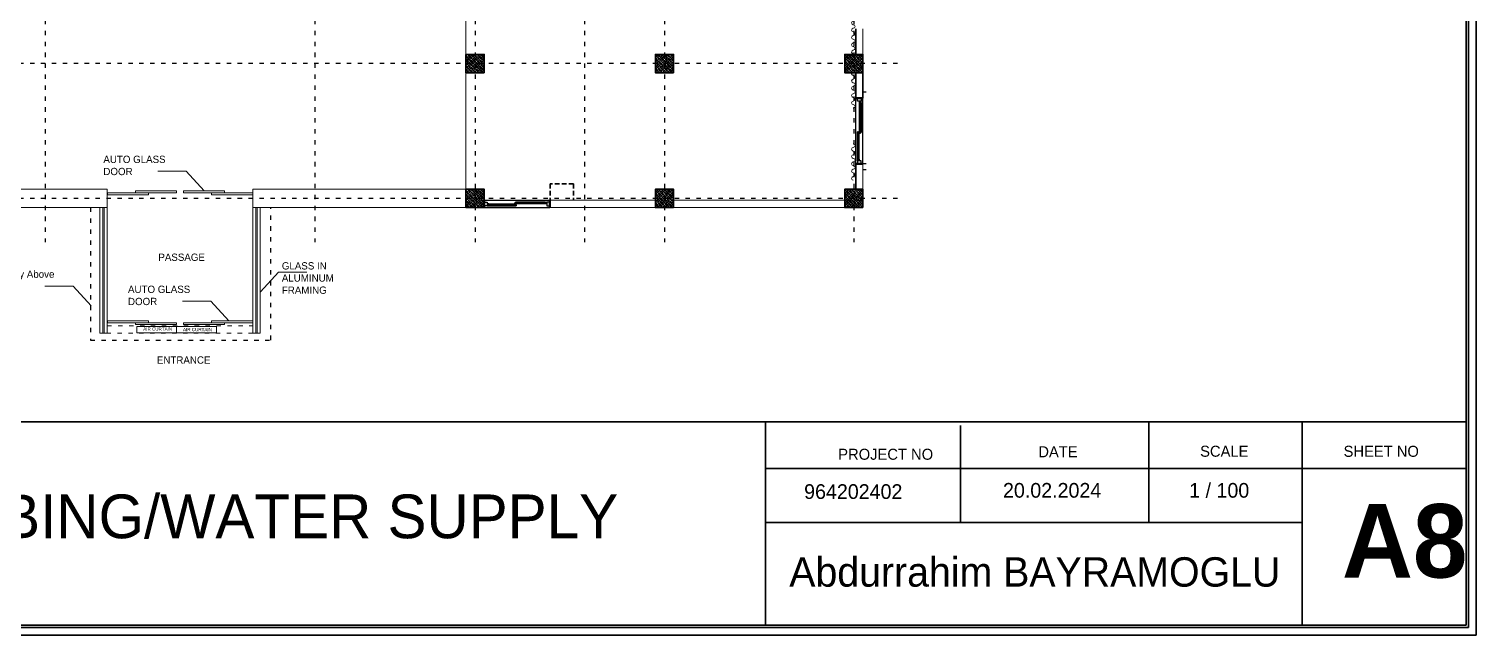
# Model space of a CAD drawing. Header units: millimetres. Extents: x 626118 to 667468, y 4481694 to 4492717.
# Drawn here: x 663495 to 667468, y 4481713 to 4483376 of the extents above; entities that cross this region are included whole.
import ezdxf

# ---------------------------------------------------------------- set-up
doc = ezdxf.new("R2010")
doc.units = ezdxf.units.MM
for name, pattern in [('ACAD_ISO03W100', [30, 12, -18]), ('DASHED', [19.05, 12.7, -6.35]), ('DUZ', [500, 500]), ('HIDDEN', [0.375, 0.25, -0.125])]:
    doc.linetypes.add(name, pattern=pattern)
doc.layers.get('0').update_dxf_attribs({"color": 1, "linetype": 'DUZ'})
for name, color, linetype in [('a-izdus', 2, 'HIDDEN'), ('AGAC', 116, 'Continuous'), ('KOLTAR_F', 145, 'Continuous'), ('LOGO', 7, 'Continuous'), ('PEN', 161, 'Continuous'), ('söve', 26, 'DUZ')]:
    doc.layers.add(name, color=color, linetype=linetype)
for name, color, linetype, lineweight in [('cam', 143, 'Continuous', 20), ('DUV', 220, 'Continuous', 50), ('DUVAR', 7, 'Continuous', 35), ('FE_PERDE', 205, 'Continuous', 15), ('gor25', 142, 'Continuous', 25), ('iç duvar', 7, 'Continuous', 50), ('KAPEN', 151, 'Continuous', 9), ('KOLON_F', 3, 'Continuous', 35), ('YAZI', 7, 'Continuous', 15)]:
    doc.layers.add(name, color=color, linetype=linetype, lineweight=lineweight)

# ---------------------------------------------------------------- blocks, each defined once
blk = doc.blocks.new('GEN_BLOCK00601')
at = {"linetype": 'Continuous', "ltscale": 50}
for centre, start, end in [((50, 50), 0, 180), ((150, 50), 180, 0), ((250, 50), 0, 180), ((350, 50), 180, 0), ((450, 50), 0, 180), ((550, 50), 180, 0), ((650, 50), 0, 180), ((750, 50), 180, 0), ((850, 50), 0, 180), ((950, 50), 180, 0)]:
    blk.add_arc(centre, 50, start, end, dxfattribs=at)
for tag in ['FLOOR', 'Sfb']:
    blk.add_attdef(tag, (0, 0), '', height=1)

msp = doc.modelspace()

# ---------------------------------------------------------------- hatches: boundary and pattern name
at = {"layer": 'KOLTAR_F'}
h = msp.add_hatch(dxfattribs=at)
h.set_pattern_fill('ANSI33', color=256, angle=90, style=0)
h.set_pattern_definition([(135, (5168227.227, 3822672.5004), (-4.4901280605, -4.4901280605), []), (135, (5168227.227, 3822676.9905), (-4.4901280605, -4.4901280605), [3.175, -1.5875])])
h.paths.add_polyline_path([(664744.76, 4483255.98), (664744.76, 4483305.98), (664694.76, 4483305.98), (664694.76, 4483255.98)])
h = msp.add_hatch(dxfattribs=at)
h.set_pattern_fill('ANSI33', color=256, angle=90, style=0)
h.set_pattern_definition([(135, (5167707.227, 3822672.5004), (-4.4901280605, -4.4901280605), []), (135, (5167707.227, 3822676.9905), (-4.4901280605, -4.4901280605), [3.175, -1.5875])])
h.paths.add_polyline_path([(665264.76, 4483255.98), (665264.76, 4483305.98), (665214.76, 4483305.98), (665214.76, 4483255.98)])
h = msp.add_hatch(dxfattribs=at)
h.set_pattern_fill('ANSI33', color=256, angle=90, style=0)
h.set_pattern_definition([(135, (5167187.227, 3822672.5004), (-4.4901280605, -4.4901280605), []), (135, (5167187.227, 3822676.9905), (-4.4901280605, -4.4901280605), [3.175, -1.5875])])
h.paths.add_polyline_path([(665784.76, 4483255.98), (665784.76, 4483305.98), (665734.76, 4483305.98), (665734.76, 4483255.98)])
h = msp.add_hatch(dxfattribs=at)
h.set_pattern_fill('ANSI33', color=256, angle=90, style=0)
h.set_pattern_definition([(135, (5168227.227, 3822302.5004), (-4.4901280605, -4.4901280605), []), (135, (5168227.227, 3822306.9905), (-4.4901280605, -4.4901280605), [3.175, -1.5875])])
h.paths.add_polyline_path([(664744.76, 4482885.98), (664744.76, 4482935.98), (664694.76, 4482935.98), (664694.76, 4482885.98)])
h = msp.add_hatch(dxfattribs=at)
h.set_pattern_fill('ANSI33', color=256, angle=90, style=0)
h.set_pattern_definition([(135, (5167707.227, 3822302.5004), (-4.4901280605, -4.4901280605), []), (135, (5167707.227, 3822306.9905), (-4.4901280605, -4.4901280605), [3.175, -1.5875])])
h.paths.add_polyline_path([(665264.76, 4482885.98), (665264.76, 4482935.98), (665214.76, 4482935.98), (665214.76, 4482885.98)])
h = msp.add_hatch(dxfattribs=at)
h.set_pattern_fill('ANSI33', color=256, angle=90, style=0)
h.set_pattern_definition([(135, (5167187.227, 3822302.5004), (-4.4901280605, -4.4901280605), []), (135, (5167187.227, 3822306.9905), (-4.4901280605, -4.4901280605), [3.175, -1.5875])])
h.paths.add_polyline_path([(665784.76, 4482885.98), (665784.76, 4482935.98), (665734.76, 4482935.98), (665734.76, 4482885.98)])

# ---------------------------------------------------------------- linework, layer by layer
at = {"color": 232, "linetype": 'ACAD_ISO03W100'}
for p, q in [((663539.76, 4485920.98), (663539.76, 4482790.98)), ((664279.76, 4485920.98), (664279.76, 4482790.98)), ((664719.76, 4485920.98), (664719.76, 4482790.98)), ((665019.76, 4485920.98), (665019.76, 4482790.98)), ((665239.76, 4485920.98), (665239.76, 4482790.98)), ((665759.76, 4485920.98), (665759.76, 4482790.98)), ((665879.76, 4483280.98), (661939.76, 4483280.98)), ((665879.76, 4482910.98), (661939.76, 4482910.98)), ((663663.55, 4482885.98), (663663.55, 4482522.54)), ((664159.14, 4482522.54), (664159.14, 4482885.98)), ((663663.55, 4482522.54), (664159.14, 4482522.54))]:
    msp.add_line(p, q, dxfattribs=at)
at = {"layer": 'a-izdus', "color": 252, "linetype": 'Continuous', "lineweight": 5, "true_color": 0x939598}
for p, q in [((663926.39, 4482985.68), (663848.41, 4482985.68)), ((663975.67, 4482931.52), (663926.39, 4482985.68)), ((664130.36, 4482654.78), (664179.65, 4482708.94)), ((664179.65, 4482708.94), (664257.62, 4482708.94)), ((663616.56, 4482670.61), (663538.59, 4482670.61)), ((663665.85, 4482616.45), (663616.56, 4482670.61)), ((663994.05, 4482629.07), (663916.08, 4482629.07)), ((664043.33, 4482574.91), (663994.05, 4482629.07))]:
    msp.add_line(p, q, dxfattribs=at)
at = {"layer": 'a-izdus', "color": 252, "linetype": 'ACAD_ISO03W100', "lineweight": 5, "true_color": 0x939598}
msp.add_lwpolyline([(663709.76, 4482561.05), (664109.76, 4482561.05), (664109.76, 4482541.49), (663709.76, 4482541.49)], close=True, dxfattribs=at)
at = {"layer": 'a-izdus', "color": 252, "linetype": 'Continuous', "lineweight": 5, "true_color": 0x939598}
for points in [[(663790.83, 4482560.03), (663900.26, 4482560.03), (663900.26, 4482542.42), (663790.83, 4482542.42)], [(663900.26, 4482560.03), (664009.69, 4482560.03), (664009.69, 4482542.42), (663900.26, 4482542.42)]]:
    msp.add_lwpolyline(points, close=True, dxfattribs=at)
at = {"layer": 'AGAC'}
for p, q in [((665764.76, 4483005.98), (665764.76, 4483185.98)), ((665784.76, 4483005.98), (665784.76, 4483185.98)), ((664744.76, 4482905.98), (664924.76, 4482905.98)), ((664744.76, 4482885.98), (664924.76, 4482885.98))]:
    msp.add_line(p, q, dxfattribs=at)
at = {"layer": 'cam'}
for p, q in [((665776.76, 4483174.48), (665776.76, 4483090.48)), ((665777.26, 4483174.48), (665777.26, 4483090.48)), ((665777.76, 4483174.48), (665777.76, 4483090.48)), ((665771.76, 4483017.48), (665771.76, 4483093.48)), ((665772.26, 4483017.48), (665772.26, 4483093.48)), ((665772.76, 4483017.48), (665772.76, 4483093.48)), ((664756.26, 4482893.98), (664832.26, 4482893.98)), ((664756.26, 4482893.48), (664832.26, 4482893.48)), ((664756.26, 4482892.98), (664832.26, 4482892.98)), ((664913.26, 4482898.98), (664829.26, 4482898.98)), ((664913.26, 4482898.48), (664829.26, 4482898.48)), ((664913.26, 4482897.98), (664829.26, 4482897.98))]:
    msp.add_line(p, q, dxfattribs=at)
at = {"layer": 'DUV'}
for p, q in [((665764.76, 4483185.98), (665784.76, 4483185.98)), ((665764.76, 4483005.98), (665784.76, 4483005.98)), ((664744.76, 4482885.98), (664744.76, 4482905.98)), ((664924.76, 4482885.98), (664924.76, 4482905.98))]:
    msp.add_line(p, q, dxfattribs=at)
at = {"layer": 'DUVAR'}
for p, q in [((665764.76, 4483375.98), (665764.76, 4483305.98)), ((665764.76, 4483185.98), (665764.76, 4483255.98)), ((665784.76, 4483185.98), (665784.76, 4483255.98)), ((665764.76, 4483185.98), (665784.76, 4483185.98)), ((665764.76, 4483005.98), (665764.76, 4482935.98)), ((665764.76, 4483005.98), (665784.76, 4483005.98)), ((664744.76, 4482885.98), (664744.76, 4482905.98)), ((664924.76, 4482885.98), (664924.76, 4482905.98)), ((667440.83, 4482297.58), (660295.43, 4482297.58)), ((665516.88, 4482294.84), (665516.88, 4481740.34)), ((666052.63, 4482288.19), (666052.63, 4482022.24)), ((666569.64, 4482294.84), (666569.64, 4482022.24)), ((666990.38, 4482294.84), (666990.38, 4481740.34)), ((667441.92, 4482169.64), (665516.88, 4482169.64)), ((666990.38, 4482022.24), (665516.88, 4482022.24))]:
    msp.add_line(p, q, dxfattribs=at)
at = {"layer": 'DUVAR', "linetype": 'DASHED'}
for p, q in [((664989.76, 4482950.98), (664926.18, 4482950.98)), ((664926.18, 4482950.98), (664926.18, 4482905.98)), ((664989.76, 4482950.98), (664989.76, 4482905.98))]:
    msp.add_line(p, q, dxfattribs=at)
at = {"layer": 'DUVAR'}
for points in [[(660268.13, 4486513.04), (667468.13, 4486513.04), (667468.13, 4481713.04), (660268.13, 4481713.04)], [(660289.13, 4486492.04), (667447.13, 4486492.04), (667447.13, 4481734.04), (660289.13, 4481734.04)], [(660295.43, 4486485.74), (667440.83, 4486485.74), (667440.83, 4481740.34), (660295.43, 4481740.34)]]:
    msp.add_lwpolyline(points, close=True, dxfattribs=at)
at = {"layer": 'gor25'}
for p, q in [((665774.76, 4483172.98), (665774.76, 4483091.98)), ((665779.76, 4483172.98), (665779.76, 4483091.98)), ((665769.76, 4483018.98), (665769.76, 4483091.98)), ((665774.76, 4483018.98), (665774.76, 4483091.98)), ((664757.76, 4482895.98), (664830.76, 4482895.98)), ((664757.76, 4482890.98), (664830.76, 4482890.98)), ((664911.76, 4482900.98), (664830.76, 4482900.98)), ((664911.76, 4482895.98), (664830.76, 4482895.98))]:
    msp.add_line(p, q, dxfattribs=at)
at = {"layer": 'iç duvar', "color": 7, "lineweight": 18}
for p, q in [((667468.13, 4486513.04), (667468.13, 4481713.04)), ((665784.76, 4483375.98), (665784.76, 4483305.98)), ((665784.76, 4483005.98), (665784.76, 4482935.98)), ((663124.76, 4482885.98), (663709.76, 4482885.98)), ((664109.76, 4482885.98), (664694.76, 4482885.98)), ((665214.76, 4482905.98), (664924.76, 4482905.98)), ((664949.76, 4482885.98), (664924.76, 4482885.98)), ((665214.76, 4482885.98), (664949.76, 4482885.98)), ((665734.76, 4482905.98), (665264.76, 4482905.98)), ((665734.76, 4482885.98), (665264.76, 4482885.98)), ((663709.76, 4482541.49), (663689.76, 4482541.49)), ((664109.76, 4482541.49), (664129.76, 4482541.49))]:
    msp.add_line(p, q, dxfattribs=at)
at = {"layer": 'iç duvar', "color": 252, "linetype": 'Continuous', "lineweight": 5, "true_color": 0x939598}
msp.add_line((664694.76, 4483995.98), (664694.76, 4483305.98), dxfattribs=at)
at = {"layer": 'iç duvar', "color": 7, "linetype": 'Continuous', "lineweight": 5}
msp.add_lwpolyline([(663709.76, 4482935.98), (663124.76, 4482935.98), (663124.76, 4483995.98), (664694.76, 4483995.98), (664694.76, 4482935.98), (664109.76, 4482935.98)], dxfattribs=at)
at = {"layer": 'KAPEN'}
for p, q in [((663709.76, 4482935.98), (663709.76, 4482541.49)), ((664109.76, 4482935.98), (664109.76, 4482541.49)), ((663689.76, 4482885.98), (663689.76, 4482541.49)), ((663697.76, 4482885.98), (663697.76, 4482541.49)), ((663701.76, 4482885.98), (663701.76, 4482541.49)), ((663709.76, 4482885.98), (663709.76, 4482541.49)), ((663709.76, 4482885.98), (663709.76, 4482541.49)), ((664117.76, 4482885.98), (664117.76, 4482541.49)), ((664121.76, 4482885.98), (664121.76, 4482541.49)), ((664129.76, 4482885.98), (664129.76, 4482541.49))]:
    msp.add_line(p, q, dxfattribs=at)
for points in [[(663710.28, 4482921.28), (663823.25, 4482921.28), (663823.25, 4482926.09), (663710.28, 4482926.09)], [(663787.36, 4482926.71), (663900.33, 4482926.71), (663900.33, 4482931.52), (663787.36, 4482931.52)], [(664032.16, 4482926.71), (663919.18, 4482926.71), (663919.18, 4482931.52), (664032.16, 4482931.52)], [(664109.24, 4482921.28), (663996.27, 4482921.28), (663996.27, 4482926.09), (664109.24, 4482926.09)], [(663710.28, 4482574.91), (663823.25, 4482574.91), (663823.25, 4482570.1), (663710.28, 4482570.1)], [(663787.36, 4482569.48), (663900.33, 4482569.48), (663900.33, 4482564.67), (663787.36, 4482564.67)], [(664032.16, 4482569.48), (663919.18, 4482569.48), (663919.18, 4482564.67), (664032.16, 4482564.67)], [(664109.24, 4482574.91), (663996.27, 4482574.91), (663996.27, 4482570.1), (664109.24, 4482570.1)]]:
    msp.add_lwpolyline(points, close=True, dxfattribs=at)
at = {"layer": 'KOLON_F'}
for points in [[(664744.76, 4483255.98), (664744.76, 4483305.98), (664694.76, 4483305.98), (664694.76, 4483255.98)], [(665264.76, 4483255.98), (665264.76, 4483305.98), (665214.76, 4483305.98), (665214.76, 4483255.98)], [(665264.76, 4483255.98), (665264.76, 4483305.98), (665214.76, 4483305.98), (665214.76, 4483255.98)], [(665784.76, 4483255.98), (665784.76, 4483305.98), (665734.76, 4483305.98), (665734.76, 4483255.98)], [(665784.76, 4483255.98), (665784.76, 4483305.98), (665734.76, 4483305.98), (665734.76, 4483255.98)], [(664744.76, 4482885.98), (664744.76, 4482935.98), (664694.76, 4482935.98), (664694.76, 4482885.98)], [(665264.76, 4482885.98), (665264.76, 4482935.98), (665214.76, 4482935.98), (665214.76, 4482885.98)], [(665784.76, 4482885.98), (665784.76, 4482935.98), (665734.76, 4482935.98), (665734.76, 4482885.98)]]:
    msp.add_lwpolyline(points, close=True, dxfattribs=at)
at = {"layer": 'PEN'}
for points in [[(665779.76, 4483177.98), (665779.76, 4483177.98), (665769.76, 4483177.98), (665769.76, 4483185.98), (665769.76, 4483185.98), (665779.76, 4483185.98), (665779.76, 4483185.98), (665779.76, 4483185.98), (665779.76, 4483177.98)], [(665779.76, 4483177.98), (665779.76, 4483177.98), (665774.76, 4483177.98), (665774.76, 4483174.48), (665776.76, 4483174.48), (665777.76, 4483174.48), (665777.76, 4483172.98), (665779.76, 4483172.98), (665779.76, 4483177.98)], [(665774.76, 4483174.48), (665774.76, 4483172.98), (665776.76, 4483172.98), (665776.76, 4483174.48)], [(665774.76, 4483091.98), (665774.76, 4483091.98), (665769.76, 4483091.98), (665769.76, 4483093.48), (665771.76, 4483093.48), (665772.76, 4483093.48), (665772.76, 4483091.98), (665774.76, 4483091.98), (665774.76, 4483091.98)], [(665769.76, 4483093.48), (665769.76, 4483091.98), (665771.76, 4483091.98), (665771.76, 4483093.48)], [(665774.76, 4483090.48), (665774.76, 4483091.98), (665776.76, 4483091.98), (665776.76, 4483090.48)], [(665779.76, 4483091.98), (665779.76, 4483091.98), (665774.76, 4483091.98), (665774.76, 4483090.48), (665776.76, 4483090.48), (665777.76, 4483090.48), (665777.76, 4483091.98), (665779.76, 4483091.98), (665779.76, 4483091.98)], [(665774.76, 4483013.98), (665774.76, 4483013.98), (665769.76, 4483013.98), (665769.76, 4483017.48), (665771.76, 4483017.48), (665772.76, 4483017.48), (665772.76, 4483018.98), (665774.76, 4483018.98), (665774.76, 4483013.98)], [(665769.76, 4483017.48), (665769.76, 4483018.98), (665771.76, 4483018.98), (665771.76, 4483017.48)], [(665779.76, 4483013.98), (665779.76, 4483013.98), (665769.76, 4483013.98), (665769.76, 4483005.98), (665769.76, 4483005.98), (665779.76, 4483005.98), (665779.76, 4483005.98), (665779.76, 4483005.98), (665779.76, 4483013.98)], [(664752.76, 4482900.98), (664752.76, 4482900.98), (664752.76, 4482890.98), (664744.76, 4482890.98), (664744.76, 4482890.98), (664744.76, 4482900.98), (664744.76, 4482900.98), (664744.76, 4482900.98), (664752.76, 4482900.98)], [(664752.76, 4482895.98), (664752.76, 4482895.98), (664752.76, 4482890.98), (664756.26, 4482890.98), (664756.26, 4482892.98), (664756.26, 4482893.98), (664757.76, 4482893.98), (664757.76, 4482895.98), (664752.76, 4482895.98)], [(664756.26, 4482890.98), (664757.76, 4482890.98), (664757.76, 4482892.98), (664756.26, 4482892.98)], [(664830.76, 4482900.98), (664830.76, 4482900.98), (664830.76, 4482895.98), (664829.26, 4482895.98), (664829.26, 4482897.98), (664829.26, 4482898.98), (664830.76, 4482898.98), (664830.76, 4482900.98), (664830.76, 4482900.98)], [(664829.26, 4482895.98), (664830.76, 4482895.98), (664830.76, 4482897.98), (664829.26, 4482897.98)], [(664830.76, 4482895.98), (664830.76, 4482895.98), (664830.76, 4482890.98), (664832.26, 4482890.98), (664832.26, 4482892.98), (664832.26, 4482893.98), (664830.76, 4482893.98), (664830.76, 4482895.98), (664830.76, 4482895.98)], [(664832.26, 4482890.98), (664830.76, 4482890.98), (664830.76, 4482892.98), (664832.26, 4482892.98)], [(664916.76, 4482900.98), (664916.76, 4482900.98), (664916.76, 4482895.98), (664913.26, 4482895.98), (664913.26, 4482897.98), (664913.26, 4482898.98), (664911.76, 4482898.98), (664911.76, 4482900.98), (664916.76, 4482900.98)], [(664913.26, 4482895.98), (664911.76, 4482895.98), (664911.76, 4482897.98), (664913.26, 4482897.98)], [(664916.76, 4482900.98), (664916.76, 4482900.98), (664916.76, 4482890.98), (664924.76, 4482890.98), (664924.76, 4482890.98), (664924.76, 4482900.98), (664924.76, 4482900.98), (664924.76, 4482900.98), (664916.76, 4482900.98)]]:
    msp.add_lwpolyline(points, close=True, dxfattribs=at)
at = {"layer": 'söve'}
for p, q in [((665793.13, 4483202.11), (665784.76, 4483202.11)), ((665793.34, 4483005.98), (665784.76, 4483005.98)), ((665793.34, 4482989.85), (665784.76, 4482989.85))]:
    msp.add_line(p, q, dxfattribs=at)

# ---------------------------------------------------------------- block references
at = {"layer": 'FE_PERDE', "extrusion": (0, 0, -1), "yscale": 0.10000020265579, "zscale": -0.10000020265579, "rotation": 270}
for p, xscale in [((-665763.26, 4483307.75), -0.10000020265579), ((-665763.26, 4483258.3), 0.10000020265579)]:
    msp.add_blockref('GEN_BLOCK00601', p, dxfattribs=dict(at, xscale=xscale))
at = {"layer": 'FE_PERDE', "xscale": 0.10000020265579, "yscale": 0.10000020265579, "zscale": 0.10000020265579, "rotation": 90.00000000000001}
msp.add_blockref('GEN_BLOCK00601', (665763.26, 4482960.98), dxfattribs=at)

# ---------------------------------------------------------------- texts
at = {"attachment_point": 1}
for s, width, gutter_width, insert, char_height in [('{\\fCentury Gothic|b0|i0|c0|p34;\\C7;AUTO GLASS DOOR}', 175.9451, 12.5, (663699.1, 4483028.24), 20), ('{\\fCentury Gothic|b0|i0|c0|p34;\\C7;PASSAGE}', 175.9451, 12.5, (663850.07, 4482759.69), 20), ('{\\fCentury Gothic|b0|i0|c0|p34;\\C7;GLASS IN\\PALUMINUM FRAMING}', 175.9451, 12.5, (664189.12, 4482736.03), 20), ('{\\fCentury Gothic|b0|i0|c0|p34;\\C7;Canopy Above}', 175.9451, 12.5, (663389.28, 4482713.17), 20), ('{\\fCentury Gothic|b0|i0|c0|p34;\\C7;AUTO GLASS DOOR}', 175.9451, 12.5, (663766.76, 4482671.63), 20), ('{\\fCentury Gothic|b0|i0|c0|p34;\\C7;AIR CURTAIN }', 79.1753, 5.62, (663808.57, 4482557.31), 9), ('{\\fCentury Gothic|b0|i0|c0|p34;\\C7;AIR CURTAIN }', 79.1753, 5.62, (663917.79, 4482555.71), 9), ('{\\fCentury Gothic|b0|i0|c0|p34;\\C7;ENTRANCE }', 175.9451, 12.5, (663846.09, 4482477.61), 20)]:
    msp.add_mtext_dynamic_manual_height_columns(s, width=width, gutter_width=gutter_width, heights=[0], dxfattribs=dict(at, insert=insert, char_height=char_height))
at = {"layer": 'LOGO', "attachment_point": 1}
for s, insert, char_height, width in [('{\\fGoudy Old Style|b0|i0|c0|p18;PLUMBING/WATER SUPPLY}', (662972.61, 4482098.66), 120, 2309.0522), ('{\\fGoudy Old Style|b1|i0|c0|p18;A8}', (667100.02, 4482072.3), 201.6, 680.2848)]:
    msp.add_mtext(s, dxfattribs=dict(at, insert=insert, char_height=char_height, width=width))
at = {"layer": 'YAZI', "attachment_point": 1}
for s, insert, char_height, width in [('{\\fStylus BT|b0|i0|c0|p34;PROJECT NO}', (665716.86, 4482224.17), 30.24, 286.87), ('{\\fStylus BT|b0|i0|c0|p34;DATE}', (666266.28, 4482231.04), 30.24, 215.1793), ('{\\fStylus BT|b0|i0|c0|p34;SCALE}', (666710.52, 4482232.48), 30.24, 165.1095), ('{\\fStylus BT|b0|i0|c0|p34;SHEET NO}', (667104.41, 4482232.26), 30.24, 302.8012), ('{\\fStylus BT|b0|i0|c0|p34;964\\fStylus BT|b0|i0|c162|p34;20\\fStylus BT|b0|i0|c0|p34;2402}', (665623.18, 4482126.83), 40.32, 345.8591), ('{\\fStylus BT|b0|i0|c0|p34;20.02.2024}', (666169.24, 4482130.24), 40.32, 366.9007), ('{\\fStylus BT|b0|i0|c0|p34;1 / \\fStylus BT|b0|i0|c162|p34;1\\fStylus BT|b0|i0|c0|p34;00}', (666680.5, 4482130.24), 40.32, 316.1791), ('{\\fStylus BT|b0|i0|c0|p34;Abdurrahim BAYRAMOGLU}', (665582.4, 4481926.47), 80.64, 1568.7791)]:
    msp.add_mtext(s, dxfattribs=dict(at, insert=insert, char_height=char_height, width=width))

doc.saveas('drawing.dxf')
